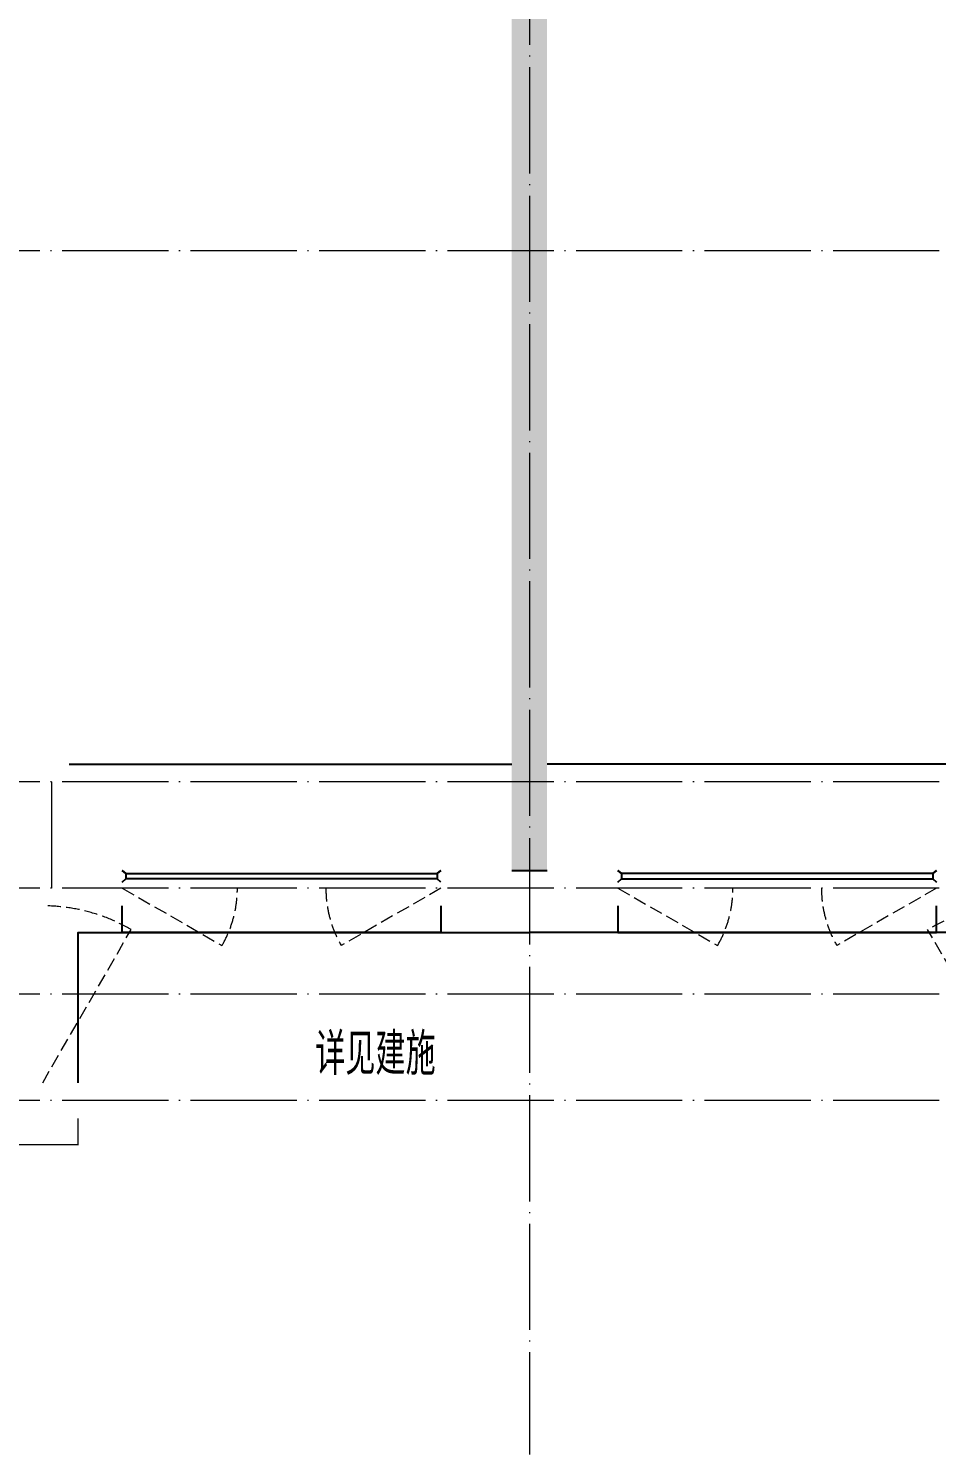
# Model space of a CAD drawing. Extents: x -518115 to 1124316, y -209821 to 1628073.
# Drawn here: x 850087 to 855217, y 439032 to 447089 of the extents above; entities that cross this region are included whole.
import ezdxf

# ---------------------------------------------------------------- set-up
doc = ezdxf.new("R2010")
doc.units = 0
doc.header["$LTSCALE"] = 1000
doc.header["$MEASUREMENT"] = 0
doc.linetypes.add('DASH', pattern=[0.35, 0.25, -0.1])
doc.linetypes.add('DOTE', pattern=[2.42, 2, -0.2, 0.02, -0.2])
for name, color, linetype in [('3-栏杆1', 135, 'Continuous'), ('3.5方案汇报，与郭总、侯月琴确定户型_t8$0$2020.03.04 -1安徽标准化洋房户型(UA）_t8_t8$0$看线', 154, 'Continuous'), ('PUB_TEXT', 4, 'Continuous'), ('保温', 6, 'Continuous'), ('看线', 251, 'Continuous')]:
    doc.layers.add(name, color=color, linetype=linetype)
doc.layers.add('DOTE', color=19, linetype='DOTE', lineweight=9)
doc.layers.add('WINDOW', color=144, linetype='Continuous', lineweight=15)
doc.styles.add('_TCH_AXIS', font='COMPLEX', dxfattribs={"bigfont": 'GBCBIG'})
pattern_1 = [(45, (-445516.58, -596748.81), (0, 47.4157523), [100.584, -33.528]), (135, (-445492.87, -596725.102), (3e-15, 47.4157523), [100.584, -33.528])]

# ---------------------------------------------------------------- blocks, each defined once
blk = doc.blocks.new('GDGDGDSDA')
at = {"layer": 'DOTE', "linetype": 'DOTE', "ltscale": 0.3}
for p, q in [((444334.8, 376108.3), (444334.8, 359558.3)), ((471334.8, 366358.3), (417334.8, 366358.3)), ((471334.8, 363358.3), (417334.8, 363358.3)), ((441634.8, 363358.3), (441634.8, 362758.3)), ((471334.8, 362758.3), (417334.8, 362758.3)), ((471334.8, 362158.3), (417334.8, 362158.3)), ((471334.8, 361558.3), (417334.8, 361558.3))]:
    blk.add_line(p, q, dxfattribs=at)
blk = doc.blocks.new('A$C718F517F')
at = {"layer": '保温', "linetype": 'ByBlock', "ltscale": 10}
h = blk.add_hatch(dxfattribs=at)
h.set_pattern_fill('AR-HBONE', color=251, scale=55)
h.set_pattern_definition(pattern_1)
edge = h.paths.add_edge_path()
edge.add_line((200, 5100), (200.1, 7700))
edge.add_line((200.1, 7700), (0.1, 7700))
edge.add_line((0.1, 7700), (0, 5100))
edge.add_line((0, 5100), (200, 5100))
h = blk.add_hatch(dxfattribs=at)
h.set_pattern_fill('AR-HBONE', color=251, scale=55)
h.set_pattern_definition(pattern_1)
edge = h.paths.add_edge_path()
edge.add_line((900, 4900), (900, 5100))
edge.add_line((900, 5100), (-700, 5100))
edge.add_line((-700, 5100), (-700, 4900))
edge.add_line((-700, 4900), (900, 4900))
at = {"layer": '保温', "linetype": 'Continuous', "ltscale": 10}
h = blk.add_hatch(dxfattribs=at)
h.set_pattern_fill('HEX', color=251, scale=10, angle=90, style=0)
h.set_pattern_definition([(90, (-503782.47, -516048.461), (-16.49778, 1e-15), [9.525, -19.05]), (210, (-503782.47, -516048.461), (8.24889, -14.2874966), [9.525, -19.05]), (150, (-503782.47, -516038.936), (-8.24889, -14.2874966), [9.525, -19.05])])
h.paths.add_polyline_path([(0.1, 0), (200.1, 0), (200, 4900), (0, 4900)])
at = {"layer": '保温', "color": 251, "linetype": 'ByBlock', "ltscale": 10}
for p, q in [((0, 7700), (200, 7700)), ((0, 4900), (200, 4900)), ((0, 0), (200, 0))]:
    blk.add_line(p, q, dxfattribs=at)

msp = doc.modelspace()

# ---------------------------------------------------------------- linework, layer by layer
at = {"color": 30, "const_width": 8}
msp.add_lwpolyline([(850366.6, 440932.1), (850366.6, 440782.1), (849216.6, 440782.1), (849216.6, 440932.1)], dxfattribs=at)
at = {"layer": '3-栏杆1', "color": 5}
for p, q in [((850636.8, 442314.3), (850616.6, 442332.1)), ((850616.6, 442332.1), (850636.8, 442314.3)), ((852396.3, 442314.3), (852416.6, 442332.1)), ((852416.6, 442332.1), (852396.3, 442314.3)), ((853436.8, 442314.3), (853416.6, 442332.1)), ((853416.6, 442332.1), (853436.8, 442314.3)), ((855196.3, 442314.3), (855216.6, 442332.1)), ((855216.6, 442332.1), (855196.3, 442314.3)), ((850636.8, 442285), (850616.6, 442265.2)), ((850616.6, 442265.2), (850636.8, 442285)), ((850636.8, 442314.2), (852396.3, 442314.3)), ((850636.8, 442314.3), (850636.8, 442285)), ((852396.3, 442285), (850636.8, 442285)), ((852396.3, 442314.3), (852396.3, 442285)), ((852416.6, 442265.2), (852396.3, 442285)), ((853416.6, 442265.2), (853436.8, 442285)), ((855196.3, 442314.2), (853436.8, 442314.3)), ((853436.8, 442314.3), (853436.8, 442285)), ((853436.8, 442285), (855196.3, 442285)), ((855196.3, 442314.3), (855196.3, 442285)), ((855196.3, 442285), (855216.6, 442265.2)), ((855216.6, 442265.2), (855196.3, 442285))]:
    msp.add_line(p, q, dxfattribs=at)
at = {"layer": '3.5方案汇报，与郭总、侯月琴确定户型_t8$0$2020.03.04 -1安徽标准化洋房户型(UA）_t8_t8$0$看线', "ltscale": 10}
for p, q in [((850316.6, 442932.1), (852816.6, 442932.1)), ((855516.6, 442932.1), (853016.6, 442932.1))]:
    msp.add_line(p, q, dxfattribs=at)
at = {"layer": 'WINDOW', "color": 250, "linetype": 'DASH', "ltscale": 0.3}
for points in [[(850616.6, 442232.1), (851179.7, 441907.5, 0.131485), (851266.6, 442232.1)], [(852416.6, 442232.1), (851853.4, 441907.5, -0.131485), (851766.6, 442232.1)], [(853416.6, 442232.1), (853979.7, 441907.5, 0.131485), (854066.6, 442232.1)], [(855216.6, 442232.1), (854653.4, 441907.5, -0.131485), (854566.6, 442232.1)], [(850166.6, 441132.1), (850666.6, 441998.1, 0.131652), (850166.6, 442132.1)], [(855666.6, 441132.1), (855166.6, 441998.1, -0.131652), (855666.6, 442132.1)]]:
    msp.add_lwpolyline(points, format="xyb", dxfattribs=at)
at = {"layer": '看线', "color": 202, "ltscale": 0.5}
for points in [[(852416.6, 442132.1), (852416.6, 441982.1), (850616.6, 441982.1), (850616.6, 442132.1)], [(853416.6, 442132.1), (853416.6, 441982.1), (855216.6, 441982.1), (855216.6, 442132.1)], [(850366.6, 441132.1), (850366.6, 441982.1), (852916.6, 441982.1)], [(855466.6, 441132.1), (855466.6, 441982.1), (852916.6, 441982.1)]]:
    msp.add_lwpolyline(points, dxfattribs=at)

# ---------------------------------------------------------------- block references
for name, p in [('GDGDGDSDA', (408581.8, 79473.8)), ('A$C718F517F', (852816.6, 442332.1))]:
    msp.add_blockref(name, p)

# ---------------------------------------------------------------- texts
at = {"layer": 'PUB_TEXT', "style": '_TCH_AXIS'}
msp.add_text('详见建施', height=236.31, dxfattribs=at).set_placement((851706.2, 441176.8))

doc.saveas('drawing.dxf')
